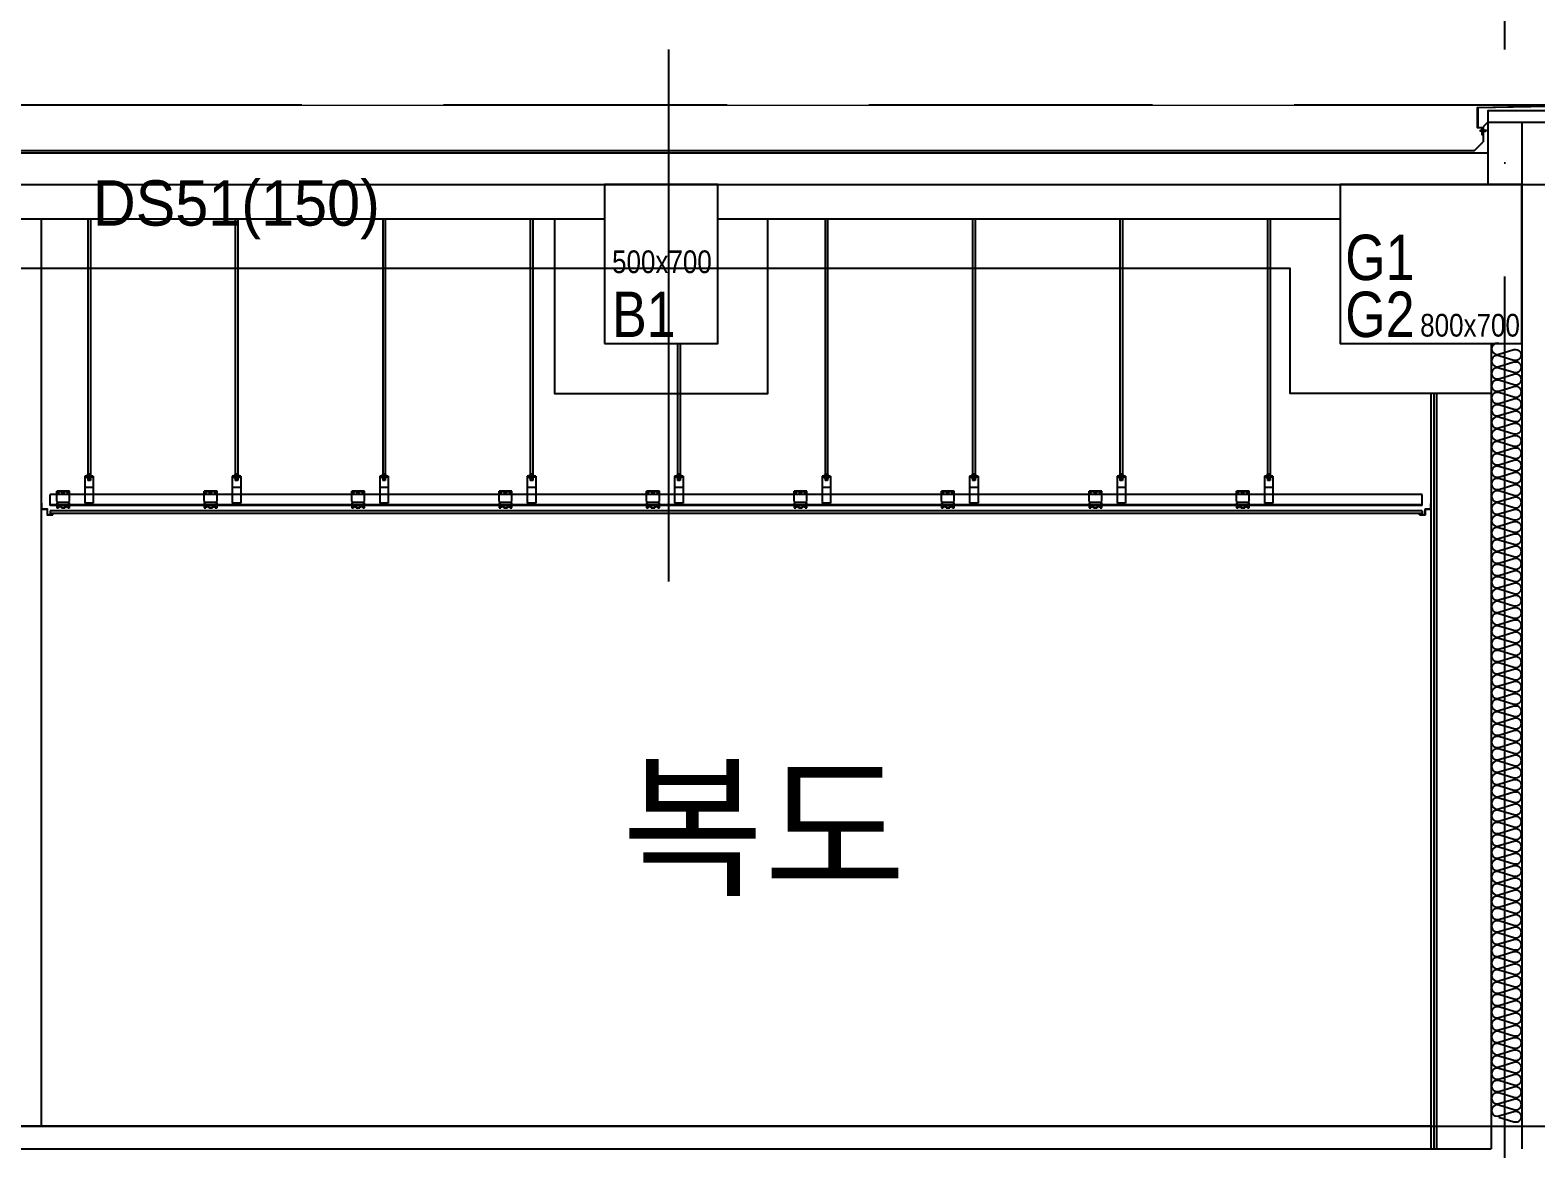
# Model space of a CAD drawing. Header units: millimetres. Extents: x 4754612 to 5801174, y 2368242 to 2777223.
# Drawn here: x 4943216 to 4949853, y 2461143 to 2466075 of the extents above; entities that cross this region are included whole.
import ezdxf
from ezdxf.enums import TextEntityAlignment as Align

# ---------------------------------------------------------------- set-up
doc = ezdxf.new("R2010")
doc.units = ezdxf.units.MM
doc.header["$LTSCALE"] = 1000
doc.linetypes.add('03 단지-0902$0$HIDDEN', pattern=[0.375, 0.25, -0.125])
doc.linetypes.add('CEN', pattern=[6.2, 6, -0.1, 0, -0.1])
doc.layers.get('DEFPOINTS').update_dxf_attribs({"color": 151})
for name, color, linetype in [('4', 4, 'Continuous'), ('8', 8, 'Continuous'), ('A-ELE-8', 8, 'Continuous'), ('A-중심선', 10, 'CEN'), ('CON', 2, 'Continuous'), ('ELE-06', 6, 'Continuous'), ('ELE-2', 4, 'Continuous'), ('FIN', 40, 'Continuous'), ('FIN-1', 9, 'Continuous'), ('helco', 7, 'Continuous'), ('INS', 251, 'Continuous'), ('OHD', 7, 'Continuous'), ('Xref_SEC$0$A-ELE-3', 7, 'Continuous'), ('Xref_SEC$0$A-ETC-2', 9, 'Continuous'), ('Xref_SEC$0$A-STL', 6, 'Continuous'), ('Xref_SEC$0$A-WAL-PANNEL', 4, 'Continuous')]:
    doc.layers.add(name, color=color, linetype=linetype)
doc.layers.add('Guide-line', color=151, linetype='Continuous', plot=False)
doc.layers.add('t 기둥입면선', color=253, linetype='Continuous', lineweight=9)
doc.styles.add('A.NARROW', font='ARIALN.TTF')
doc.styles.add('돋움', font='')
doc.styles.get('돋움').set_extended_font_data('Dotum')

# ---------------------------------------------------------------- blocks, each defined once
blk = doc.blocks.new('Xref_SEC$0$A-105~106 공장동 단면도$0$1')
at = {"layer": 'Xref_SEC$0$A-ETC-2'}
for p, q in [((7.4, -7.7), (7.4, -8.5)), ((7.4, -7.7), (17.6, -7.7)), ((7.4, -8.5), (17.6, -8.5)), ((14.5, -7.7), (10.6, -7.7)), ((10.6, -12.7), (10.6, -28.9)), ((14.5, -12.7), (10.6, -12.7)), ((10.6, -28.9), (11.4, -29.7)), ((11.4, -7.7), (11.4, -31.5)), ((11.4, -7.9), (11.4, -12.5)), ((11.6, -29.2), (11.4, -31.5)), ((12.5, -33.5), (11.4, -31.5)), ((13.1, -27.1), (11.6, -29.2)), ((12.1, -4.6), (12.1, -6)), ((12.9, -6), (12.1, -6)), ((12.5, -30.6), (13.5, -28.5)), ((12.5, -30.6), (12.5, -33.5)), ((12.5, -33.5), (13.7, -31.5)), ((12.9, -4.6), (12.9, -6)), ((13.5, -28.5), (13.1, -27.1)), ((13.7, -31.5), (13.7, -7.7)), ((13.7, -7.9), (13.7, -12.5)), ((14.5, -28.9), (13.7, -29.7)), ((14.5, -12.7), (14.5, -28.9)), ((17.6, -7.7), (17.6, -8.5))]:
    blk.add_line(p, q, dxfattribs=at)
for start, end in [(97.24831, 180), (0, 82.75169)]:
    blk.add_arc((12.5, -7.7), 3.1, start, end, dxfattribs=at)
blk = doc.blocks.new('A$C40F063BF')
at = {"layer": 'CON'}
blk.add_lwpolyline([(-250, -700), (250, -700), (250, 0), (-250, 0)], close=True, dxfattribs=at)
at = {"layer": 'DEFPOINTS', "style": 'A.NARROW'}
for s, height, p in [('500x700', 100, (-216.7, -339.9, 0)), ('B1', 200, (-216.7, -571.6, 0))]:
    blk.add_text(s, height=height, dxfattribs=at).set_placement(p, align=Align.MIDDLE_LEFT)
blk = doc.blocks.new('A$C169C7E02')
at = {"layer": 'CON'}
blk.add_lwpolyline([(0, 0), (0, -700), (800, -700), (800, -400), (800, -400), (800, 0)], close=True, dxfattribs=at)
at = {"layer": 'DEFPOINTS', "style": 'A.NARROW'}
for s, height, p in [('G1', 200, (22.1, -320.6, 0)), ('G2', 200, (22.1, -571.6, 0)), ('800x700', 100, (352.5, -619.7, 0))]:
    blk.add_text(s, height=height, dxfattribs=at).set_placement(p, align=Align.MIDDLE_LEFT)

msp = doc.modelspace()

# ---------------------------------------------------------------- linework, layer by layer
at = {"layer": '4', "ltscale": 0.1}
for points in [[(4943315.782, 2463937.439), (4943315.782, 2463943.439), (4943314.782, 2463943.439), (4943314.782, 2463938.439), (4943291.782, 2463938.439), (4943291.782, 2463963.439), (4943266.782, 2463963.439), (4943266.782, 2463987.439), (4943265.782, 2463987.439), (4943265.782, 2463962.439), (4943290.782, 2463962.439), (4943290.782, 2463937.439), (4943315.782, 2463937.439)], [(4949340.782, 2463937.439), (4949340.782, 2463943.439), (4949341.782, 2463943.439), (4949341.782, 2463938.439), (4949364.782, 2463938.439), (4949364.782, 2463963.439), (4949389.782, 2463963.439), (4949389.782, 2463987.439), (4949390.782, 2463987.439), (4949390.782, 2463962.439), (4949365.782, 2463962.439), (4949365.782, 2463937.439), (4949340.782, 2463937.439)]]:
    msp.add_lwpolyline(points, dxfattribs=at)
at = {"layer": '8'}
for p, q in [((4943470.025, 2465243.44), (4943470.025, 2464114.69)), ((4943481.275, 2465243.44), (4943481.275, 2464114.69)), ((4944120.025, 2465243.44), (4944120.025, 2464114.69)), ((4944131.275, 2465243.44), (4944131.275, 2464114.69)), ((4944770.025, 2465243.44), (4944770.025, 2464114.69)), ((4944781.275, 2465243.44), (4944781.275, 2464114.69)), ((4945420.025, 2465243.44), (4945420.025, 2464114.69)), ((4945431.275, 2465243.44), (4945431.275, 2464114.69)), ((4946720.025, 2465243.44), (4946720.025, 2464114.69)), ((4946731.275, 2465243.44), (4946731.275, 2464114.69)), ((4947370.025, 2465243.44), (4947370.025, 2464114.69)), ((4947381.275, 2465243.44), (4947381.275, 2464114.69)), ((4948020.025, 2465243.44), (4948020.025, 2464114.69)), ((4948031.275, 2465243.44), (4948031.275, 2464114.69)), ((4948670.025, 2465243.44), (4948670.025, 2464114.69)), ((4948681.275, 2465243.44), (4948681.275, 2464114.69)), ((4946070.025, 2464693.44), (4946070.025, 2464114.69)), ((4946081.275, 2464693.44), (4946081.275, 2464114.69)), ((4943456.9, 2464108.44), (4943456.9, 2463989.69)), ((4943494.4, 2464108.44), (4943456.9, 2464108.44)), ((4943486.9, 2464112.19), (4943464.4, 2464112.19)), ((4943464.4, 2464112.19), (4943464.4, 2464108.44)), ((4943468.15, 2464112.19), (4943468.15, 2464108.44)), ((4943481.275, 2464117.19), (4943470.025, 2464117.19)), ((4943481.275, 2464114.69), (4943470.025, 2464114.69)), ((4943483.15, 2464112.19), (4943483.15, 2464108.44)), ((4943486.9, 2464112.19), (4943486.9, 2464108.44)), ((4943494.4, 2464108.44), (4943494.4, 2463989.69)), ((4944106.9, 2464108.44), (4944106.9, 2463989.69)), ((4944144.4, 2464108.44), (4944106.9, 2464108.44)), ((4944136.9, 2464112.19), (4944114.4, 2464112.19)), ((4944114.4, 2464112.19), (4944114.4, 2464108.44)), ((4944118.15, 2464112.19), (4944118.15, 2464108.44)), ((4944131.275, 2464117.19), (4944120.025, 2464117.19)), ((4944131.275, 2464114.69), (4944120.025, 2464114.69)), ((4944133.15, 2464112.19), (4944133.15, 2464108.44)), ((4944136.9, 2464112.19), (4944136.9, 2464108.44)), ((4944144.4, 2464108.44), (4944144.4, 2463989.69)), ((4944756.9, 2464108.44), (4944756.9, 2463989.69)), ((4944794.4, 2464108.44), (4944756.9, 2464108.44)), ((4944786.9, 2464112.19), (4944764.4, 2464112.19)), ((4944764.4, 2464112.19), (4944764.4, 2464108.44)), ((4944768.15, 2464112.19), (4944768.15, 2464108.44)), ((4944781.275, 2464117.19), (4944770.025, 2464117.19)), ((4944781.275, 2464114.69), (4944770.025, 2464114.69)), ((4944783.15, 2464112.19), (4944783.15, 2464108.44)), ((4944786.9, 2464112.19), (4944786.9, 2464108.44)), ((4944794.4, 2464108.44), (4944794.4, 2463989.69)), ((4945406.9, 2464108.44), (4945406.9, 2463989.69)), ((4945444.4, 2464108.44), (4945406.9, 2464108.44)), ((4945436.9, 2464112.19), (4945414.4, 2464112.19)), ((4945414.4, 2464112.19), (4945414.4, 2464108.44)), ((4945418.15, 2464112.19), (4945418.15, 2464108.44)), ((4945431.275, 2464117.19), (4945420.025, 2464117.19)), ((4945431.275, 2464114.69), (4945420.025, 2464114.69)), ((4945433.15, 2464112.19), (4945433.15, 2464108.44)), ((4945436.9, 2464112.19), (4945436.9, 2464108.44)), ((4945444.4, 2464108.44), (4945444.4, 2463989.69)), ((4946056.9, 2464108.44), (4946056.9, 2463989.69)), ((4946094.4, 2464108.44), (4946056.9, 2464108.44)), ((4946086.9, 2464112.19), (4946064.4, 2464112.19)), ((4946064.4, 2464112.19), (4946064.4, 2464108.44)), ((4946068.15, 2464112.19), (4946068.15, 2464108.44)), ((4946081.275, 2464117.19), (4946070.025, 2464117.19)), ((4946081.275, 2464114.69), (4946070.025, 2464114.69)), ((4946083.15, 2464112.19), (4946083.15, 2464108.44)), ((4946086.9, 2464112.19), (4946086.9, 2464108.44)), ((4946094.4, 2464108.44), (4946094.4, 2463989.69)), ((4946706.9, 2464108.44), (4946706.9, 2463989.69)), ((4946744.4, 2464108.44), (4946706.9, 2464108.44)), ((4946736.9, 2464112.19), (4946714.4, 2464112.19)), ((4946714.4, 2464112.19), (4946714.4, 2464108.44)), ((4946718.15, 2464112.19), (4946718.15, 2464108.44)), ((4946731.275, 2464117.19), (4946720.025, 2464117.19)), ((4946731.275, 2464114.69), (4946720.025, 2464114.69)), ((4946733.15, 2464112.19), (4946733.15, 2464108.44)), ((4946736.9, 2464112.19), (4946736.9, 2464108.44)), ((4946744.4, 2464108.44), (4946744.4, 2463989.69)), ((4947356.9, 2464108.44), (4947356.9, 2463989.69)), ((4947394.4, 2464108.44), (4947356.9, 2464108.44)), ((4947386.9, 2464112.19), (4947364.4, 2464112.19)), ((4947364.4, 2464112.19), (4947364.4, 2464108.44)), ((4947368.15, 2464112.19), (4947368.15, 2464108.44)), ((4947381.275, 2464117.19), (4947370.025, 2464117.19)), ((4947381.275, 2464114.69), (4947370.025, 2464114.69)), ((4947383.15, 2464112.19), (4947383.15, 2464108.44)), ((4947386.9, 2464112.19), (4947386.9, 2464108.44)), ((4947394.4, 2464108.44), (4947394.4, 2463989.69)), ((4948006.9, 2464108.44), (4948006.9, 2463989.69)), ((4948044.4, 2464108.44), (4948006.9, 2464108.44)), ((4948036.9, 2464112.19), (4948014.4, 2464112.19)), ((4948014.4, 2464112.19), (4948014.4, 2464108.44)), ((4948018.15, 2464112.19), (4948018.15, 2464108.44)), ((4948031.275, 2464117.19), (4948020.025, 2464117.19)), ((4948031.275, 2464114.69), (4948020.025, 2464114.69)), ((4948033.15, 2464112.19), (4948033.15, 2464108.44)), ((4948036.9, 2464112.19), (4948036.9, 2464108.44)), ((4948044.4, 2464108.44), (4948044.4, 2463989.69)), ((4948656.9, 2464108.44), (4948656.9, 2463989.69)), ((4948694.4, 2464108.44), (4948656.9, 2464108.44)), ((4948686.9, 2464112.19), (4948664.4, 2464112.19)), ((4948664.4, 2464112.19), (4948664.4, 2464108.44)), ((4948668.15, 2464112.19), (4948668.15, 2464108.44)), ((4948681.275, 2464117.19), (4948670.025, 2464117.19)), ((4948681.275, 2464114.69), (4948670.025, 2464114.69)), ((4948683.15, 2464112.19), (4948683.15, 2464108.44)), ((4948686.9, 2464112.19), (4948686.9, 2464108.44)), ((4948694.4, 2464108.44), (4948694.4, 2463989.69)), ((4943389.651, 2464042.19), (4943333.401, 2464042.19)), ((4943333.401, 2463998.44), (4943333.401, 2464042.19)), ((4943389.651, 2464039.69), (4943333.401, 2464039.69)), ((4943342.151, 2464036.858), (4943342.151, 2464042.19)), ((4943357.151, 2464036.858), (4943357.151, 2464042.19)), ((4943365.901, 2464036.858), (4943365.901, 2464042.19)), ((4943380.901, 2464036.858), (4943380.901, 2464042.19)), ((4943389.651, 2463998.44), (4943389.651, 2464042.19)), ((4943494.4, 2464104.69), (4943456.9, 2464104.69)), ((4943494.4, 2464058.44), (4943456.9, 2464058.44)), ((4943464.4, 2464104.69), (4943464.4, 2464100.94)), ((4943486.9, 2464100.94), (4943464.4, 2464100.94)), ((4943468.15, 2464104.69), (4943468.15, 2464100.94)), ((4943470.025, 2464100.94), (4943470.025, 2464089.69)), ((4943481.275, 2464099.69), (4943470.025, 2464099.69)), ((4943481.275, 2464097.19), (4943470.025, 2464097.19)), ((4943481.275, 2464094.69), (4943470.025, 2464094.69)), ((4943481.275, 2464092.19), (4943470.025, 2464092.19)), ((4943481.275, 2464092.19), (4943470.025, 2464092.19)), ((4943481.275, 2464089.69), (4943470.025, 2464089.69)), ((4943481.275, 2464100.94), (4943481.275, 2464089.69)), ((4943483.15, 2464104.69), (4943483.15, 2464100.94)), ((4943486.9, 2464104.69), (4943486.9, 2464100.94)), ((4944039.651, 2464042.19), (4943983.401, 2464042.19)), ((4943983.401, 2463998.44), (4943983.401, 2464042.19)), ((4944039.651, 2464039.69), (4943983.401, 2464039.69)), ((4943992.151, 2464036.858), (4943992.151, 2464042.19)), ((4944007.151, 2464036.858), (4944007.151, 2464042.19)), ((4944015.901, 2464036.858), (4944015.901, 2464042.19)), ((4944030.901, 2464036.858), (4944030.901, 2464042.19)), ((4944039.651, 2463998.44), (4944039.651, 2464042.19)), ((4944144.4, 2464104.69), (4944106.9, 2464104.69)), ((4944144.4, 2464058.44), (4944106.9, 2464058.44)), ((4944114.4, 2464104.69), (4944114.4, 2464100.94)), ((4944136.9, 2464100.94), (4944114.4, 2464100.94)), ((4944118.15, 2464104.69), (4944118.15, 2464100.94)), ((4944120.025, 2464100.94), (4944120.025, 2464089.69)), ((4944131.275, 2464099.69), (4944120.025, 2464099.69)), ((4944131.275, 2464097.19), (4944120.025, 2464097.19)), ((4944131.275, 2464094.69), (4944120.025, 2464094.69)), ((4944131.275, 2464092.19), (4944120.025, 2464092.19)), ((4944131.275, 2464092.19), (4944120.025, 2464092.19)), ((4944131.275, 2464089.69), (4944120.025, 2464089.69)), ((4944131.275, 2464100.94), (4944131.275, 2464089.69)), ((4944133.15, 2464104.69), (4944133.15, 2464100.94)), ((4944136.9, 2464104.69), (4944136.9, 2464100.94)), ((4944689.651, 2464042.19), (4944633.401, 2464042.19)), ((4944633.401, 2463998.44), (4944633.401, 2464042.19)), ((4944689.651, 2464039.69), (4944633.401, 2464039.69)), ((4944642.151, 2464036.858), (4944642.151, 2464042.19)), ((4944657.151, 2464036.858), (4944657.151, 2464042.19)), ((4944665.901, 2464036.858), (4944665.901, 2464042.19)), ((4944680.901, 2464036.858), (4944680.901, 2464042.19)), ((4944689.651, 2463998.44), (4944689.651, 2464042.19)), ((4944794.4, 2464104.69), (4944756.9, 2464104.69)), ((4944794.4, 2464058.44), (4944756.9, 2464058.44)), ((4944764.4, 2464104.69), (4944764.4, 2464100.94)), ((4944786.9, 2464100.94), (4944764.4, 2464100.94)), ((4944768.15, 2464104.69), (4944768.15, 2464100.94)), ((4944770.025, 2464100.94), (4944770.025, 2464089.69)), ((4944781.275, 2464099.69), (4944770.025, 2464099.69)), ((4944781.275, 2464097.19), (4944770.025, 2464097.19)), ((4944781.275, 2464094.69), (4944770.025, 2464094.69)), ((4944781.275, 2464092.19), (4944770.025, 2464092.19)), ((4944781.275, 2464092.19), (4944770.025, 2464092.19)), ((4944781.275, 2464089.69), (4944770.025, 2464089.69)), ((4944781.275, 2464100.94), (4944781.275, 2464089.69)), ((4944783.15, 2464104.69), (4944783.15, 2464100.94)), ((4944786.9, 2464104.69), (4944786.9, 2464100.94)), ((4945339.651, 2464042.19), (4945283.401, 2464042.19)), ((4945283.401, 2463998.44), (4945283.401, 2464042.19)), ((4945339.651, 2464039.69), (4945283.401, 2464039.69)), ((4945292.151, 2464036.858), (4945292.151, 2464042.19)), ((4945307.151, 2464036.858), (4945307.151, 2464042.19)), ((4945315.901, 2464036.858), (4945315.901, 2464042.19)), ((4945330.901, 2464036.858), (4945330.901, 2464042.19)), ((4945339.651, 2463998.44), (4945339.651, 2464042.19)), ((4945444.4, 2464104.69), (4945406.9, 2464104.69)), ((4945444.4, 2464058.44), (4945406.9, 2464058.44)), ((4945414.4, 2464104.69), (4945414.4, 2464100.94)), ((4945436.9, 2464100.94), (4945414.4, 2464100.94)), ((4945418.15, 2464104.69), (4945418.15, 2464100.94)), ((4945420.025, 2464100.94), (4945420.025, 2464089.69)), ((4945431.275, 2464099.69), (4945420.025, 2464099.69)), ((4945431.275, 2464097.19), (4945420.025, 2464097.19)), ((4945431.275, 2464094.69), (4945420.025, 2464094.69)), ((4945431.275, 2464092.19), (4945420.025, 2464092.19)), ((4945431.275, 2464092.19), (4945420.025, 2464092.19)), ((4945431.275, 2464089.69), (4945420.025, 2464089.69)), ((4945431.275, 2464100.94), (4945431.275, 2464089.69)), ((4945433.15, 2464104.69), (4945433.15, 2464100.94)), ((4945436.9, 2464104.69), (4945436.9, 2464100.94)), ((4945989.651, 2464042.19), (4945933.401, 2464042.19)), ((4945933.401, 2463998.44), (4945933.401, 2464042.19)), ((4945989.651, 2464039.69), (4945933.401, 2464039.69)), ((4945942.151, 2464036.858), (4945942.151, 2464042.19)), ((4945957.151, 2464036.858), (4945957.151, 2464042.19)), ((4945965.901, 2464036.858), (4945965.901, 2464042.19)), ((4945980.901, 2464036.858), (4945980.901, 2464042.19)), ((4945989.651, 2463998.44), (4945989.651, 2464042.19)), ((4946094.4, 2464104.69), (4946056.9, 2464104.69)), ((4946094.4, 2464058.44), (4946056.9, 2464058.44)), ((4946064.4, 2464104.69), (4946064.4, 2464100.94)), ((4946086.9, 2464100.94), (4946064.4, 2464100.94)), ((4946068.15, 2464104.69), (4946068.15, 2464100.94)), ((4946070.025, 2464100.94), (4946070.025, 2464089.69)), ((4946081.275, 2464099.69), (4946070.025, 2464099.69)), ((4946081.275, 2464097.19), (4946070.025, 2464097.19)), ((4946081.275, 2464094.69), (4946070.025, 2464094.69)), ((4946081.275, 2464092.19), (4946070.025, 2464092.19)), ((4946081.275, 2464092.19), (4946070.025, 2464092.19)), ((4946081.275, 2464089.69), (4946070.025, 2464089.69)), ((4946081.275, 2464100.94), (4946081.275, 2464089.69)), ((4946083.15, 2464104.69), (4946083.15, 2464100.94)), ((4946086.9, 2464104.69), (4946086.9, 2464100.94)), ((4946639.651, 2464042.19), (4946583.401, 2464042.19)), ((4946583.401, 2463998.44), (4946583.401, 2464042.19)), ((4946639.651, 2464039.69), (4946583.401, 2464039.69)), ((4946592.151, 2464036.858), (4946592.151, 2464042.19)), ((4946607.151, 2464036.858), (4946607.151, 2464042.19)), ((4946615.901, 2464036.858), (4946615.901, 2464042.19)), ((4946630.901, 2464036.858), (4946630.901, 2464042.19)), ((4946639.651, 2463998.44), (4946639.651, 2464042.19)), ((4946744.4, 2464104.69), (4946706.9, 2464104.69)), ((4946744.4, 2464058.44), (4946706.9, 2464058.44)), ((4946714.4, 2464104.69), (4946714.4, 2464100.94)), ((4946736.9, 2464100.94), (4946714.4, 2464100.94)), ((4946718.15, 2464104.69), (4946718.15, 2464100.94)), ((4946720.025, 2464100.94), (4946720.025, 2464089.69)), ((4946731.275, 2464099.69), (4946720.025, 2464099.69)), ((4946731.275, 2464097.19), (4946720.025, 2464097.19)), ((4946731.275, 2464094.69), (4946720.025, 2464094.69)), ((4946731.275, 2464092.19), (4946720.025, 2464092.19)), ((4946731.275, 2464092.19), (4946720.025, 2464092.19)), ((4946731.275, 2464089.69), (4946720.025, 2464089.69)), ((4946731.275, 2464100.94), (4946731.275, 2464089.69)), ((4946733.15, 2464104.69), (4946733.15, 2464100.94)), ((4946736.9, 2464104.69), (4946736.9, 2464100.94)), ((4947289.651, 2464042.19), (4947233.401, 2464042.19)), ((4947233.401, 2463998.44), (4947233.401, 2464042.19)), ((4947289.651, 2464039.69), (4947233.401, 2464039.69)), ((4947242.151, 2464036.858), (4947242.151, 2464042.19)), ((4947257.151, 2464036.858), (4947257.151, 2464042.19)), ((4947265.901, 2464036.858), (4947265.901, 2464042.19)), ((4947280.901, 2464036.858), (4947280.901, 2464042.19)), ((4947289.651, 2463998.44), (4947289.651, 2464042.19)), ((4947394.4, 2464104.69), (4947356.9, 2464104.69)), ((4947394.4, 2464058.44), (4947356.9, 2464058.44)), ((4947364.4, 2464104.69), (4947364.4, 2464100.94)), ((4947386.9, 2464100.94), (4947364.4, 2464100.94)), ((4947368.15, 2464104.69), (4947368.15, 2464100.94)), ((4947370.025, 2464100.94), (4947370.025, 2464089.69)), ((4947381.275, 2464099.69), (4947370.025, 2464099.69)), ((4947381.275, 2464097.19), (4947370.025, 2464097.19)), ((4947381.275, 2464094.69), (4947370.025, 2464094.69)), ((4947381.275, 2464092.19), (4947370.025, 2464092.19)), ((4947381.275, 2464092.19), (4947370.025, 2464092.19)), ((4947381.275, 2464089.69), (4947370.025, 2464089.69)), ((4947381.275, 2464100.94), (4947381.275, 2464089.69)), ((4947383.15, 2464104.69), (4947383.15, 2464100.94)), ((4947386.9, 2464104.69), (4947386.9, 2464100.94)), ((4947939.651, 2464042.19), (4947883.401, 2464042.19)), ((4947883.401, 2463998.44), (4947883.401, 2464042.19)), ((4947939.651, 2464039.69), (4947883.401, 2464039.69)), ((4947892.151, 2464036.858), (4947892.151, 2464042.19)), ((4947907.151, 2464036.858), (4947907.151, 2464042.19)), ((4947915.901, 2464036.858), (4947915.901, 2464042.19)), ((4947930.901, 2464036.858), (4947930.901, 2464042.19)), ((4947939.651, 2463998.44), (4947939.651, 2464042.19)), ((4948044.4, 2464104.69), (4948006.9, 2464104.69)), ((4948044.4, 2464058.44), (4948006.9, 2464058.44)), ((4948014.4, 2464104.69), (4948014.4, 2464100.94)), ((4948036.9, 2464100.94), (4948014.4, 2464100.94)), ((4948018.15, 2464104.69), (4948018.15, 2464100.94)), ((4948020.025, 2464100.94), (4948020.025, 2464089.69)), ((4948031.275, 2464099.69), (4948020.025, 2464099.69)), ((4948031.275, 2464097.19), (4948020.025, 2464097.19)), ((4948031.275, 2464094.69), (4948020.025, 2464094.69)), ((4948031.275, 2464092.19), (4948020.025, 2464092.19)), ((4948031.275, 2464092.19), (4948020.025, 2464092.19)), ((4948031.275, 2464089.69), (4948020.025, 2464089.69)), ((4948031.275, 2464100.94), (4948031.275, 2464089.69)), ((4948033.15, 2464104.69), (4948033.15, 2464100.94)), ((4948036.9, 2464104.69), (4948036.9, 2464100.94)), ((4948589.651, 2464042.19), (4948533.401, 2464042.19)), ((4948533.401, 2463998.44), (4948533.401, 2464042.19)), ((4948589.651, 2464039.69), (4948533.401, 2464039.69)), ((4948542.151, 2464036.858), (4948542.151, 2464042.19)), ((4948557.151, 2464036.858), (4948557.151, 2464042.19)), ((4948565.901, 2464036.858), (4948565.901, 2464042.19)), ((4948580.901, 2464036.858), (4948580.901, 2464042.19)), ((4948589.651, 2463998.44), (4948589.651, 2464042.19)), ((4948694.4, 2464104.69), (4948656.9, 2464104.69)), ((4948694.4, 2464058.44), (4948656.9, 2464058.44)), ((4948664.4, 2464104.69), (4948664.4, 2464100.94)), ((4948686.9, 2464100.94), (4948664.4, 2464100.94)), ((4948668.15, 2464104.69), (4948668.15, 2464100.94)), ((4948670.025, 2464100.94), (4948670.025, 2464089.69)), ((4948681.275, 2464099.69), (4948670.025, 2464099.69)), ((4948681.275, 2464097.19), (4948670.025, 2464097.19)), ((4948681.275, 2464094.69), (4948670.025, 2464094.69)), ((4948681.275, 2464092.19), (4948670.025, 2464092.19)), ((4948681.275, 2464092.19), (4948670.025, 2464092.19)), ((4948681.275, 2464089.69), (4948670.025, 2464089.69)), ((4948681.275, 2464100.94), (4948681.275, 2464089.69)), ((4948683.15, 2464104.69), (4948683.15, 2464100.94)), ((4948686.9, 2464104.69), (4948686.9, 2464100.94)), ((4949351.782, 2463982.189), (4943305.169, 2463982.19)), ((4943337.013, 2464030.94), (4943333.401, 2464030.94)), ((4943339.651, 2463992.19), (4943333.401, 2463998.44)), ((4943339.651, 2463992.19), (4943333.401, 2463992.19)), ((4943333.401, 2463992.19), (4943333.401, 2463968.44)), ((4943335.901, 2463989.69), (4943335.901, 2463970.94)), ((4943339.651, 2463989.69), (4943335.901, 2463989.69)), ((4943387.151, 2463982.19), (4943335.901, 2463982.19)), ((4943342.151, 2464030.94), (4943338.373, 2464030.94)), ((4943383.401, 2463992.19), (4943339.651, 2463992.19)), ((4943339.651, 2463989.69), (4943339.651, 2463992.19)), ((4943342.151, 2464030.94), (4943342.151, 2464035.158)), ((4943357.151, 2464030.94), (4943357.151, 2464035.158)), ((4943361.16, 2464030.94), (4943357.151, 2464030.94)), ((4943365.901, 2464030.94), (4943362.86, 2464030.94)), ((4943365.901, 2464030.94), (4943365.901, 2464035.158)), ((4943380.901, 2464030.94), (4943380.901, 2464035.158)), ((4943383.946, 2464030.94), (4943380.901, 2464030.94)), ((4943383.401, 2463992.19), (4943389.651, 2463998.44)), ((4943389.651, 2463992.19), (4943383.401, 2463992.19)), ((4943383.401, 2463989.69), (4943383.401, 2463992.19)), ((4943387.151, 2463989.69), (4943383.401, 2463989.69)), ((4943389.651, 2464030.94), (4943385.987, 2464030.94)), ((4943387.151, 2463970.94), (4943387.151, 2463989.69)), ((4943389.651, 2463968.44), (4943389.651, 2463992.19)), ((4943494.4, 2463989.69), (4943456.9, 2463989.69)), ((4943987.013, 2464030.94), (4943983.401, 2464030.94)), ((4943989.651, 2463992.19), (4943983.401, 2463998.44)), ((4943989.651, 2463992.19), (4943983.401, 2463992.19)), ((4943983.401, 2463992.19), (4943983.401, 2463968.44)), ((4943985.901, 2463989.69), (4943985.901, 2463970.94)), ((4943989.651, 2463989.69), (4943985.901, 2463989.69)), ((4944037.151, 2463982.19), (4943985.901, 2463982.19)), ((4943992.151, 2464030.94), (4943988.373, 2464030.94)), ((4944033.401, 2463992.19), (4943989.651, 2463992.19)), ((4943989.651, 2463989.69), (4943989.651, 2463992.19)), ((4943992.151, 2464030.94), (4943992.151, 2464035.158)), ((4944007.151, 2464030.94), (4944007.151, 2464035.158)), ((4944011.16, 2464030.94), (4944007.151, 2464030.94)), ((4944015.901, 2464030.94), (4944012.86, 2464030.94)), ((4944015.901, 2464030.94), (4944015.901, 2464035.158)), ((4944030.901, 2464030.94), (4944030.901, 2464035.158)), ((4944033.946, 2464030.94), (4944030.901, 2464030.94)), ((4944033.401, 2463992.19), (4944039.651, 2463998.44)), ((4944039.651, 2463992.19), (4944033.401, 2463992.19)), ((4944033.401, 2463989.69), (4944033.401, 2463992.19)), ((4944037.151, 2463989.69), (4944033.401, 2463989.69)), ((4944039.651, 2464030.94), (4944035.987, 2464030.94)), ((4944037.151, 2463970.94), (4944037.151, 2463989.69)), ((4944039.651, 2463968.44), (4944039.651, 2463992.19)), ((4944144.4, 2463989.69), (4944106.9, 2463989.69)), ((4944637.013, 2464030.94), (4944633.401, 2464030.94)), ((4944639.651, 2463992.19), (4944633.401, 2463998.44)), ((4944639.651, 2463992.19), (4944633.401, 2463992.19)), ((4944633.401, 2463992.19), (4944633.401, 2463968.44)), ((4944635.901, 2463989.69), (4944635.901, 2463970.94)), ((4944639.651, 2463989.69), (4944635.901, 2463989.69)), ((4944687.151, 2463982.19), (4944635.901, 2463982.19)), ((4944642.151, 2464030.94), (4944638.373, 2464030.94)), ((4944683.401, 2463992.19), (4944639.651, 2463992.19)), ((4944639.651, 2463989.69), (4944639.651, 2463992.19)), ((4944642.151, 2464030.94), (4944642.151, 2464035.158)), ((4944657.151, 2464030.94), (4944657.151, 2464035.158)), ((4944661.16, 2464030.94), (4944657.151, 2464030.94)), ((4944665.901, 2464030.94), (4944662.86, 2464030.94)), ((4944665.901, 2464030.94), (4944665.901, 2464035.158)), ((4944680.901, 2464030.94), (4944680.901, 2464035.158)), ((4944683.946, 2464030.94), (4944680.901, 2464030.94)), ((4944683.401, 2463992.19), (4944689.651, 2463998.44)), ((4944689.651, 2463992.19), (4944683.401, 2463992.19)), ((4944683.401, 2463989.69), (4944683.401, 2463992.19)), ((4944687.151, 2463989.69), (4944683.401, 2463989.69)), ((4944689.651, 2464030.94), (4944685.987, 2464030.94)), ((4944687.151, 2463970.94), (4944687.151, 2463989.69)), ((4944689.651, 2463968.44), (4944689.651, 2463992.19)), ((4944794.4, 2463989.69), (4944756.9, 2463989.69)), ((4945287.013, 2464030.94), (4945283.401, 2464030.94)), ((4945289.651, 2463992.19), (4945283.401, 2463998.44)), ((4945289.651, 2463992.19), (4945283.401, 2463992.19)), ((4945283.401, 2463992.19), (4945283.401, 2463968.44)), ((4945285.901, 2463989.69), (4945285.901, 2463970.94)), ((4945289.651, 2463989.69), (4945285.901, 2463989.69)), ((4945337.151, 2463982.19), (4945285.901, 2463982.19)), ((4945292.151, 2464030.94), (4945288.373, 2464030.94)), ((4945333.401, 2463992.19), (4945289.651, 2463992.19)), ((4945289.651, 2463989.69), (4945289.651, 2463992.19)), ((4945292.151, 2464030.94), (4945292.151, 2464035.158)), ((4945307.151, 2464030.94), (4945307.151, 2464035.158)), ((4945311.16, 2464030.94), (4945307.151, 2464030.94)), ((4945315.901, 2464030.94), (4945312.86, 2464030.94)), ((4945315.901, 2464030.94), (4945315.901, 2464035.158)), ((4945330.901, 2464030.94), (4945330.901, 2464035.158)), ((4945333.946, 2464030.94), (4945330.901, 2464030.94)), ((4945333.401, 2463992.19), (4945339.651, 2463998.44)), ((4945339.651, 2463992.19), (4945333.401, 2463992.19)), ((4945333.401, 2463989.69), (4945333.401, 2463992.19)), ((4945337.151, 2463989.69), (4945333.401, 2463989.69)), ((4945339.651, 2464030.94), (4945335.987, 2464030.94)), ((4945337.151, 2463970.94), (4945337.151, 2463989.69)), ((4945339.651, 2463968.44), (4945339.651, 2463992.19)), ((4945444.4, 2463989.69), (4945406.9, 2463989.69)), ((4945937.013, 2464030.94), (4945933.401, 2464030.94)), ((4945939.651, 2463992.19), (4945933.401, 2463998.44)), ((4945939.651, 2463992.19), (4945933.401, 2463992.19)), ((4945933.401, 2463992.19), (4945933.401, 2463968.44)), ((4945935.901, 2463989.69), (4945935.901, 2463970.94)), ((4945939.651, 2463989.69), (4945935.901, 2463989.69)), ((4945987.151, 2463982.19), (4945935.901, 2463982.19)), ((4945942.151, 2464030.94), (4945938.373, 2464030.94)), ((4945983.401, 2463992.19), (4945939.651, 2463992.19)), ((4945939.651, 2463989.69), (4945939.651, 2463992.19)), ((4945942.151, 2464030.94), (4945942.151, 2464035.158)), ((4945957.151, 2464030.94), (4945957.151, 2464035.158)), ((4945961.16, 2464030.94), (4945957.151, 2464030.94)), ((4945965.901, 2464030.94), (4945962.86, 2464030.94)), ((4945965.901, 2464030.94), (4945965.901, 2464035.158)), ((4945980.901, 2464030.94), (4945980.901, 2464035.158)), ((4945983.946, 2464030.94), (4945980.901, 2464030.94)), ((4945983.401, 2463992.19), (4945989.651, 2463998.44)), ((4945989.651, 2463992.19), (4945983.401, 2463992.19)), ((4945983.401, 2463989.69), (4945983.401, 2463992.19)), ((4945987.151, 2463989.69), (4945983.401, 2463989.69)), ((4945989.651, 2464030.94), (4945985.987, 2464030.94)), ((4945987.151, 2463970.94), (4945987.151, 2463989.69)), ((4945989.651, 2463968.44), (4945989.651, 2463992.19)), ((4946094.4, 2463989.69), (4946056.9, 2463989.69)), ((4946587.013, 2464030.94), (4946583.401, 2464030.94)), ((4946589.651, 2463992.19), (4946583.401, 2463998.44)), ((4946589.651, 2463992.19), (4946583.401, 2463992.19)), ((4946583.401, 2463992.19), (4946583.401, 2463968.44)), ((4946585.901, 2463989.69), (4946585.901, 2463970.94)), ((4946589.651, 2463989.69), (4946585.901, 2463989.69)), ((4946637.151, 2463982.19), (4946585.901, 2463982.19)), ((4946592.151, 2464030.94), (4946588.373, 2464030.94)), ((4946633.401, 2463992.19), (4946589.651, 2463992.19)), ((4946589.651, 2463989.69), (4946589.651, 2463992.19)), ((4946592.151, 2464030.94), (4946592.151, 2464035.158)), ((4946607.151, 2464030.94), (4946607.151, 2464035.158)), ((4946611.16, 2464030.94), (4946607.151, 2464030.94)), ((4946615.901, 2464030.94), (4946612.86, 2464030.94)), ((4946615.901, 2464030.94), (4946615.901, 2464035.158)), ((4946630.901, 2464030.94), (4946630.901, 2464035.158)), ((4946633.946, 2464030.94), (4946630.901, 2464030.94)), ((4946633.401, 2463992.19), (4946639.651, 2463998.44)), ((4946639.651, 2463992.19), (4946633.401, 2463992.19)), ((4946633.401, 2463989.69), (4946633.401, 2463992.19)), ((4946637.151, 2463989.69), (4946633.401, 2463989.69)), ((4946639.651, 2464030.94), (4946635.987, 2464030.94)), ((4946637.151, 2463970.94), (4946637.151, 2463989.69)), ((4946639.651, 2463968.44), (4946639.651, 2463992.19)), ((4946744.4, 2463989.69), (4946706.9, 2463989.69)), ((4947237.013, 2464030.94), (4947233.401, 2464030.94)), ((4947239.651, 2463992.19), (4947233.401, 2463998.44)), ((4947239.651, 2463992.19), (4947233.401, 2463992.19)), ((4947233.401, 2463992.19), (4947233.401, 2463968.44)), ((4947235.901, 2463989.69), (4947235.901, 2463970.94)), ((4947239.651, 2463989.69), (4947235.901, 2463989.69)), ((4947287.151, 2463982.19), (4947235.901, 2463982.19)), ((4947242.151, 2464030.94), (4947238.373, 2464030.94)), ((4947283.401, 2463992.19), (4947239.651, 2463992.19)), ((4947239.651, 2463989.69), (4947239.651, 2463992.19)), ((4947242.151, 2464030.94), (4947242.151, 2464035.158)), ((4947257.151, 2464030.94), (4947257.151, 2464035.158)), ((4947261.16, 2464030.94), (4947257.151, 2464030.94)), ((4947265.901, 2464030.94), (4947262.86, 2464030.94)), ((4947265.901, 2464030.94), (4947265.901, 2464035.158)), ((4947280.901, 2464030.94), (4947280.901, 2464035.158)), ((4947283.946, 2464030.94), (4947280.901, 2464030.94)), ((4947283.401, 2463992.19), (4947289.651, 2463998.44)), ((4947289.651, 2463992.19), (4947283.401, 2463992.19)), ((4947283.401, 2463989.69), (4947283.401, 2463992.19)), ((4947287.151, 2463989.69), (4947283.401, 2463989.69)), ((4947289.651, 2464030.94), (4947285.987, 2464030.94)), ((4947287.151, 2463970.94), (4947287.151, 2463989.69)), ((4947289.651, 2463968.44), (4947289.651, 2463992.19)), ((4947394.4, 2463989.69), (4947356.9, 2463989.69)), ((4947887.013, 2464030.94), (4947883.401, 2464030.94)), ((4947889.651, 2463992.19), (4947883.401, 2463998.44)), ((4947889.651, 2463992.19), (4947883.401, 2463992.19)), ((4947883.401, 2463992.19), (4947883.401, 2463968.44)), ((4947885.901, 2463989.69), (4947885.901, 2463970.94)), ((4947889.651, 2463989.69), (4947885.901, 2463989.69)), ((4947937.151, 2463982.19), (4947885.901, 2463982.19)), ((4947892.151, 2464030.94), (4947888.373, 2464030.94)), ((4947933.401, 2463992.19), (4947889.651, 2463992.19)), ((4947889.651, 2463989.69), (4947889.651, 2463992.19)), ((4947892.151, 2464030.94), (4947892.151, 2464035.158)), ((4947907.151, 2464030.94), (4947907.151, 2464035.158)), ((4947911.16, 2464030.94), (4947907.151, 2464030.94)), ((4947915.901, 2464030.94), (4947912.86, 2464030.94)), ((4947915.901, 2464030.94), (4947915.901, 2464035.158)), ((4947930.901, 2464030.94), (4947930.901, 2464035.158)), ((4947933.946, 2464030.94), (4947930.901, 2464030.94)), ((4947933.401, 2463992.19), (4947939.651, 2463998.44)), ((4947939.651, 2463992.19), (4947933.401, 2463992.19)), ((4947933.401, 2463989.69), (4947933.401, 2463992.19)), ((4947937.151, 2463989.69), (4947933.401, 2463989.69)), ((4947939.651, 2464030.94), (4947935.987, 2464030.94)), ((4947937.151, 2463970.94), (4947937.151, 2463989.69)), ((4947939.651, 2463968.44), (4947939.651, 2463992.19)), ((4948044.4, 2463989.69), (4948006.9, 2463989.69)), ((4948537.013, 2464030.94), (4948533.401, 2464030.94)), ((4948539.651, 2463992.19), (4948533.401, 2463998.44)), ((4948539.651, 2463992.19), (4948533.401, 2463992.19)), ((4948533.401, 2463992.19), (4948533.401, 2463968.44)), ((4948535.901, 2463989.69), (4948535.901, 2463970.94)), ((4948539.651, 2463989.69), (4948535.901, 2463989.69)), ((4948587.151, 2463982.19), (4948535.901, 2463982.19)), ((4948542.151, 2464030.94), (4948538.373, 2464030.94)), ((4948583.401, 2463992.19), (4948539.651, 2463992.19)), ((4948539.651, 2463989.69), (4948539.651, 2463992.19)), ((4948542.151, 2464030.94), (4948542.151, 2464035.158)), ((4948557.151, 2464030.94), (4948557.151, 2464035.158)), ((4948561.16, 2464030.94), (4948557.151, 2464030.94)), ((4948565.901, 2464030.94), (4948562.86, 2464030.94)), ((4948565.901, 2464030.94), (4948565.901, 2464035.158)), ((4948580.901, 2464030.94), (4948580.901, 2464035.158)), ((4948583.946, 2464030.94), (4948580.901, 2464030.94)), ((4948583.401, 2463992.19), (4948589.651, 2463998.44)), ((4948589.651, 2463992.19), (4948583.401, 2463992.19)), ((4948583.401, 2463989.69), (4948583.401, 2463992.19)), ((4948587.151, 2463989.69), (4948583.401, 2463989.69)), ((4948589.651, 2464030.94), (4948585.987, 2464030.94)), ((4948587.151, 2463970.94), (4948587.151, 2463989.69)), ((4948589.651, 2463968.44), (4948589.651, 2463992.19)), ((4948694.4, 2463989.69), (4948656.9, 2463989.69)), ((4943333.401, 2463968.44), (4943340.901, 2463968.44)), ((4943335.901, 2463970.94), (4943338.766, 2463970.94)), ((4943353.401, 2463968.44), (4943369.651, 2463968.44)), ((4943355.537, 2463970.94), (4943367.516, 2463970.94)), ((4943382.151, 2463968.44), (4943389.651, 2463968.44)), ((4943384.287, 2463970.94), (4943387.151, 2463970.94)), ((4943983.401, 2463968.44), (4943990.901, 2463968.44)), ((4943985.901, 2463970.94), (4943988.766, 2463970.94)), ((4944003.401, 2463968.44), (4944019.651, 2463968.44)), ((4944005.537, 2463970.94), (4944017.516, 2463970.94)), ((4944032.151, 2463968.44), (4944039.651, 2463968.44)), ((4944034.287, 2463970.94), (4944037.151, 2463970.94)), ((4944633.401, 2463968.44), (4944640.901, 2463968.44)), ((4944635.901, 2463970.94), (4944638.766, 2463970.94)), ((4944653.401, 2463968.44), (4944669.651, 2463968.44)), ((4944655.537, 2463970.94), (4944667.516, 2463970.94)), ((4944682.151, 2463968.44), (4944689.651, 2463968.44)), ((4944684.287, 2463970.94), (4944687.151, 2463970.94)), ((4945283.401, 2463968.44), (4945290.901, 2463968.44)), ((4945285.901, 2463970.94), (4945288.766, 2463970.94)), ((4945303.401, 2463968.44), (4945319.651, 2463968.44)), ((4945305.537, 2463970.94), (4945317.516, 2463970.94)), ((4945332.151, 2463968.44), (4945339.651, 2463968.44)), ((4945334.287, 2463970.94), (4945337.151, 2463970.94)), ((4945933.401, 2463968.44), (4945940.901, 2463968.44)), ((4945935.901, 2463970.94), (4945938.766, 2463970.94)), ((4945953.401, 2463968.44), (4945969.651, 2463968.44)), ((4945955.537, 2463970.94), (4945967.516, 2463970.94)), ((4945982.151, 2463968.44), (4945989.651, 2463968.44)), ((4945984.287, 2463970.94), (4945987.151, 2463970.94)), ((4946583.401, 2463968.44), (4946590.901, 2463968.44)), ((4946585.901, 2463970.94), (4946588.766, 2463970.94)), ((4946603.401, 2463968.44), (4946619.651, 2463968.44)), ((4946605.537, 2463970.94), (4946617.516, 2463970.94)), ((4946632.151, 2463968.44), (4946639.651, 2463968.44)), ((4946634.287, 2463970.94), (4946637.151, 2463970.94)), ((4947233.401, 2463968.44), (4947240.901, 2463968.44)), ((4947235.901, 2463970.94), (4947238.766, 2463970.94)), ((4947253.401, 2463968.44), (4947269.651, 2463968.44)), ((4947255.537, 2463970.94), (4947267.516, 2463970.94)), ((4947282.151, 2463968.44), (4947289.651, 2463968.44)), ((4947284.287, 2463970.94), (4947287.151, 2463970.94)), ((4947883.401, 2463968.44), (4947890.901, 2463968.44)), ((4947885.901, 2463970.94), (4947888.766, 2463970.94)), ((4947903.401, 2463968.44), (4947919.651, 2463968.44)), ((4947905.537, 2463970.94), (4947917.516, 2463970.94)), ((4947932.151, 2463968.44), (4947939.651, 2463968.44)), ((4947934.287, 2463970.94), (4947937.151, 2463970.94)), ((4948533.401, 2463968.44), (4948540.901, 2463968.44)), ((4948535.901, 2463970.94), (4948538.766, 2463970.94)), ((4948553.401, 2463968.44), (4948569.651, 2463968.44)), ((4948555.537, 2463970.94), (4948567.516, 2463970.94)), ((4948582.151, 2463968.44), (4948589.651, 2463968.44)), ((4948584.287, 2463970.94), (4948587.151, 2463970.94))]:
    msp.add_line(p, q, dxfattribs=at)
for centre, radius, start, end in [((4943347.151, 2463968.44), 8.75, 16.6015497, 163.3984503), ((4943347.151, 2463968.44), 6.25, 0, 180), ((4943375.901, 2463968.44), 8.75, 16.6015497, 163.3984503), ((4943375.901, 2463968.44), 6.25, 0, 180), ((4943997.151, 2463968.44), 8.75, 16.6015497, 163.3984503), ((4943997.151, 2463968.44), 6.25, 0, 180), ((4944025.901, 2463968.44), 8.75, 16.6015497, 163.3984503), ((4944025.901, 2463968.44), 6.25, 0, 180), ((4944647.151, 2463968.44), 8.75, 16.6015497, 163.3984503), ((4944647.151, 2463968.44), 6.25, 0, 180), ((4944675.901, 2463968.44), 8.75, 16.6015497, 163.3984503), ((4944675.901, 2463968.44), 6.25, 0, 180), ((4945297.151, 2463968.44), 8.75, 16.6015497, 163.3984503), ((4945297.151, 2463968.44), 6.25, 0, 180), ((4945325.901, 2463968.44), 8.75, 16.6015497, 163.3984503), ((4945325.901, 2463968.44), 6.25, 0, 180), ((4945947.151, 2463968.44), 8.75, 16.6015497, 163.3984503), ((4945947.151, 2463968.44), 6.25, 0, 180), ((4945975.901, 2463968.44), 8.75, 16.6015497, 163.3984503), ((4945975.901, 2463968.44), 6.25, 0, 180), ((4946597.151, 2463968.44), 8.75, 16.6015497, 163.3984503), ((4946597.151, 2463968.44), 6.25, 0, 180), ((4946625.901, 2463968.44), 8.75, 16.6015497, 163.3984503), ((4946625.901, 2463968.44), 6.25, 0, 180), ((4947247.151, 2463968.44), 8.75, 16.6015497, 163.3984503), ((4947247.151, 2463968.44), 6.25, 0, 180), ((4947275.901, 2463968.44), 8.75, 16.6015497, 163.3984503), ((4947275.901, 2463968.44), 6.25, 0, 180), ((4947897.151, 2463968.44), 8.75, 16.6015497, 163.3984503), ((4947897.151, 2463968.44), 6.25, 0, 180), ((4947925.901, 2463968.44), 8.75, 16.6015497, 163.3984503), ((4947925.901, 2463968.44), 6.25, 0, 180), ((4948547.151, 2463968.44), 8.75, 16.6015497, 163.3984503), ((4948547.151, 2463968.44), 6.25, 0, 180), ((4948575.901, 2463968.44), 8.75, 16.6015497, 163.3984503), ((4948575.901, 2463968.44), 6.25, 0, 180)]:
    msp.add_arc(centre, radius, start, end, dxfattribs=at)
at = {"layer": 'A-ELE-8'}
for p, q in [((4949390.782, 2464473.44), (4949390.782, 2461143.44)), ((4949403.282, 2464473.44), (4949403.282, 2461143.44)), ((4949415.782, 2464473.44), (4949415.782, 2461143.44))]:
    msp.add_line(p, q, dxfattribs=at)
at = {"layer": 'A-중심선', "ltscale": 5}
for p, q in [((4949715.782, 2403989.231), (4949715.782, 2488921.61)), ((4863973.343, 2465393.44), (5174125.782, 2465393.44)), ((4863973.343, 2461243.44), (5174125.782, 2461243.44))]:
    msp.add_line(p, q, dxfattribs=at)
at = {"layer": 'A-중심선', "color": 4, "linetype": '03 단지-0902$0$HIDDEN', "ltscale": 5}
msp.add_line((5131913.282, 2465743.44), (4863973.343, 2465743.44), dxfattribs=at)
at = {"layer": 'CON'}
for p, q in [((4949640.782, 2465668.44), (4949790.782, 2465668.44)), ((4949640.782, 2465668.44), (4949640.782, 2465393.44)), ((4949790.782, 2465668.44), (4949790.782, 2465393.44)), ((4906115.782, 2465393.44), (4949640.782, 2465393.44)), ((4942681.782, 2465243.44), (4945747.782, 2465243.44)), ((4946247.782, 2465243.44), (4948990.782, 2465243.44)), ((4928115.782, 2461243.44), (4943265.782, 2461243.44)), ((4906115.782, 2461143.44), (4949465.782, 2461143.44))]:
    msp.add_line(p, q, dxfattribs=at)
at = {"layer": 'ELE-06'}
msp.add_line((4949390.782, 2461243.44), (4928115.782, 2461243.44), dxfattribs=at)
at = {"layer": 'ELE-2'}
msp.add_line((4905519.924, 2465533.44), (4949640.782, 2465533.44), dxfattribs=at)
at = {"layer": 'FIN'}
for p, q in [((4949640.782, 2465668.44), (4949620.782, 2465648.44)), ((4949620.782, 2465648.44), (4949620.782, 2465581.724)), ((4949582.498, 2465543.44), (4949620.782, 2465581.724)), ((4905524.066, 2465543.44), (4949582.498, 2465543.44))]:
    msp.add_line(p, q, dxfattribs=at)
at = {"layer": 'FIN', "color": 8}
for p, q in [((4949351.782, 2464027.189), (4943304.782, 2464027.19)), ((4943304.782, 2463979.689), (4943304.782, 2464027.189)), ((4949351.782, 2463979.689), (4943304.782, 2463979.69)), ((4949351.782, 2463979.689), (4949351.782, 2464027.189))]:
    msp.add_line(p, q, dxfattribs=at)
at = {"layer": 'FIN', "color": 150}
for p, q in [((4949351.782, 2463955.94), (4943304.782, 2463955.94)), ((4949351.782, 2463943.44), (4943304.782, 2463943.44))]:
    msp.add_line(p, q, dxfattribs=at)
at = {"layer": 'FIN', "color": 150, "flags": 128}
for points in [[(4943304.782, 2463955.94), (4943304.782, 2463943.44)], [(4949351.782, 2463955.94), (4949351.782, 2463943.44)]]:
    msp.add_lwpolyline(points, dxfattribs=at)
at = {"layer": 'FIN-1'}
msp.add_line((4943265.782, 2461143.44), (4949655.782, 2461143.44), dxfattribs=at)
at = {"layer": 'Guide-line'}
msp.add_line((4946031.782, 2463644.395), (4946031.782, 2465988.679), dxfattribs=at)
at = {"layer": 'helco'}
msp.add_line((4943265.782, 2461243.44), (4943265.782, 2465243.44), dxfattribs=at)
at = {"layer": 'INS'}
for points in [[(4945527.782, 2465243.44), (4945527.782, 2464473.44), (4946467.782, 2464473.44), (4946467.782, 2465243.44)], [(4949655.782, 2464473.44), (4948770.782, 2464473.44), (4948770.782, 2465023.44), (4939115.782, 2465023.44)]]:
    msp.add_lwpolyline(points, dxfattribs=at)
msp.add_lwpolyline([(4949689.532, 2464693.44, 1.34), (4949689.532, 2464646.19), (4949756.771, 2464666.363, -1.34), (4949756.771, 2464619.113), (4949689.532, 2464639.285), (4949689.532, 2464639.285, 1.34), (4949689.532, 2464592.035), (4949756.771, 2464612.208, -1.34), (4949756.771, 2464564.958), (4949689.532, 2464585.131), (4949689.532, 2464585.131, 1.34), (4949689.532, 2464537.881), (4949756.771, 2464558.053, -1.34), (4949756.771, 2464510.803), (4949689.532, 2464530.976), (4949689.532, 2464530.976, 1.34), (4949689.532, 2464483.726), (4949756.771, 2464503.899, -1.34), (4949756.771, 2464456.649), (4949689.532, 2464476.822), (4949689.532, 2464476.822, 1.34), (4949689.532, 2464429.572), (4949756.771, 2464449.744, -1.34), (4949756.771, 2464402.494), (4949689.532, 2464422.667), (4949689.532, 2464422.667, 1.34), (4949689.532, 2464375.417), (4949756.771, 2464395.59, -1.34), (4949756.771, 2464348.34), (4949689.532, 2464368.512), (4949689.532, 2464368.512, 1.34), (4949689.532, 2464321.262), (4949756.771, 2464341.435, -1.34), (4949756.771, 2464294.185), (4949689.532, 2464314.358), (4949689.532, 2464314.358, 1.34), (4949689.532, 2464267.108), (4949756.771, 2464287.28, -1.34), (4949756.771, 2464240.03), (4949689.532, 2464260.203), (4949689.532, 2464260.203, 1.34), (4949689.532, 2464212.953), (4949756.771, 2464233.126, -1.34), (4949756.771, 2464185.876), (4949689.532, 2464206.049), (4949689.532, 2464206.049, 1.34), (4949689.532, 2464158.799), (4949756.771, 2464178.971, -1.34), (4949756.771, 2464131.721), (4949689.532, 2464151.894), (4949689.532, 2464151.894, 1.34), (4949689.532, 2464104.644), (4949756.771, 2464124.817, -1.34), (4949756.771, 2464077.567), (4949689.532, 2464097.739), (4949689.532, 2464097.739, 1.34), (4949689.532, 2464050.489), (4949756.771, 2464070.662, -1.34), (4949756.771, 2464023.412), (4949689.532, 2464043.585), (4949689.532, 2464043.585, 1.34), (4949689.532, 2463996.335), (4949756.771, 2464016.508, -1.34), (4949756.771, 2463969.258), (4949689.532, 2463989.43), (4949689.532, 2463989.43, 1.34), (4949689.532, 2463942.18), (4949756.771, 2463962.353, -1.34), (4949756.771, 2463915.103), (4949689.532, 2463935.276), (4949689.532, 2463935.276, 1.34), (4949689.532, 2463888.026), (4949756.771, 2463908.198, -1.34), (4949756.771, 2463860.948), (4949689.532, 2463881.121), (4949689.532, 2463881.121, 1.34), (4949689.532, 2463833.871), (4949756.771, 2463854.044, -1.34), (4949756.771, 2463806.794), (4949689.532, 2463826.967), (4949689.532, 2463826.967, 1.34), (4949689.532, 2463779.717), (4949756.771, 2463799.889, -1.34), (4949756.771, 2463752.639), (4949689.532, 2463772.812), (4949689.532, 2463772.812, 1.34), (4949689.532, 2463725.562), (4949756.771, 2463745.735, -1.34), (4949756.771, 2463698.485), (4949689.532, 2463718.657), (4949689.532, 2463718.657, 1.34), (4949689.532, 2463671.407), (4949756.771, 2463691.58, -1.34), (4949756.771, 2463644.33), (4949689.532, 2463664.503), (4949689.532, 2463664.503, 1.34), (4949689.532, 2463617.253), (4949756.771, 2463637.425, -1.34), (4949756.771, 2463590.175), (4949689.532, 2463610.348), (4949689.532, 2463610.348, 1.34), (4949689.532, 2463563.098), (4949756.771, 2463583.271, -1.34), (4949756.771, 2463536.021), (4949689.532, 2463556.194), (4949689.532, 2463556.194, 1.34), (4949689.532, 2463508.944), (4949756.771, 2463529.116, -1.34), (4949756.771, 2463481.866), (4949689.532, 2463502.039), (4949689.532, 2463502.039, 1.34), (4949689.532, 2463454.789), (4949756.771, 2463474.962, -1.34), (4949756.771, 2463427.712), (4949689.532, 2463447.884), (4949689.532, 2463447.884, 1.34), (4949689.532, 2463400.634), (4949756.771, 2463420.807, -1.34), (4949756.771, 2463373.557), (4949689.532, 2463393.73), (4949689.532, 2463393.73, 1.34), (4949689.532, 2463346.48), (4949756.771, 2463366.653, -1.34), (4949756.771, 2463319.403), (4949689.532, 2463339.575), (4949689.532, 2463339.575, 1.34), (4949689.532, 2463292.325), (4949756.771, 2463312.498, -1.34), (4949756.771, 2463265.248), (4949689.532, 2463285.421), (4949689.532, 2463285.421, 1.34), (4949689.532, 2463238.171), (4949756.771, 2463258.343, -1.34), (4949756.771, 2463211.093), (4949689.532, 2463231.266), (4949689.532, 2463231.266, 1.34), (4949689.532, 2463184.016), (4949756.771, 2463204.189, -1.34), (4949756.771, 2463156.939), (4949689.532, 2463177.112), (4949689.532, 2463177.112, 1.34), (4949689.532, 2463129.862), (4949756.771, 2463150.034, -1.34), (4949756.771, 2463102.784), (4949689.532, 2463122.957), (4949689.532, 2463122.957, 1.34), (4949689.532, 2463075.707), (4949756.771, 2463095.88, -1.34), (4949756.771, 2463048.63), (4949689.532, 2463068.802), (4949689.532, 2463068.802, 1.34), (4949689.532, 2463021.552), (4949756.771, 2463041.725, -1.34), (4949756.771, 2462994.475), (4949689.532, 2463014.648), (4949689.532, 2463014.648, 1.34), (4949689.532, 2462967.398), (4949756.771, 2462987.57, -1.34), (4949756.771, 2462940.32), (4949689.532, 2462960.493), (4949689.532, 2462960.493, 1.34), (4949689.532, 2462913.243), (4949756.771, 2462933.416, -1.34), (4949756.771, 2462886.166), (4949689.532, 2462906.339), (4949689.532, 2462906.339, 1.34), (4949689.532, 2462859.089), (4949756.771, 2462879.261, -1.34), (4949756.771, 2462832.011), (4949689.532, 2462852.184), (4949689.532, 2462852.184, 1.34), (4949689.532, 2462804.934), (4949756.771, 2462825.107, -1.34), (4949756.771, 2462777.857), (4949689.532, 2462798.029), (4949689.532, 2462798.029, 1.34), (4949689.532, 2462750.779), (4949756.771, 2462770.952, -1.34), (4949756.771, 2462723.702), (4949689.532, 2462743.875), (4949689.532, 2462743.875, 1.34), (4949689.532, 2462696.625), (4949756.771, 2462716.798, -1.34), (4949756.771, 2462669.548), (4949689.532, 2462689.72), (4949689.532, 2462689.72, 1.34), (4949689.532, 2462642.47), (4949756.771, 2462662.643, -1.34), (4949756.771, 2462615.393), (4949689.532, 2462635.566), (4949689.532, 2462635.566, 1.34), (4949689.532, 2462588.316), (4949756.771, 2462608.488, -1.34), (4949756.771, 2462561.238), (4949689.532, 2462581.411), (4949689.532, 2462581.411, 1.34), (4949689.532, 2462534.161), (4949756.771, 2462554.334, -1.34), (4949756.771, 2462507.084), (4949689.532, 2462527.257), (4949689.532, 2462527.257, 1.34), (4949689.532, 2462480.007), (4949756.771, 2462500.179, -1.34), (4949756.771, 2462452.929), (4949689.532, 2462473.102), (4949689.532, 2462473.102, 1.34), (4949689.532, 2462425.852), (4949756.771, 2462446.025, -1.34), (4949756.771, 2462398.775), (4949689.532, 2462418.947), (4949689.532, 2462418.947, 1.34), (4949689.532, 2462371.697), (4949756.771, 2462391.87, -1.34), (4949756.771, 2462344.62), (4949689.532, 2462364.793), (4949689.532, 2462364.793, 1.34), (4949689.532, 2462317.543), (4949756.771, 2462337.715, -1.34), (4949756.771, 2462290.465), (4949689.532, 2462310.638), (4949689.532, 2462310.638, 1.34), (4949689.532, 2462263.388), (4949756.771, 2462283.561, -1.34), (4949756.771, 2462236.311), (4949689.532, 2462256.484), (4949689.532, 2462256.484, 1.34), (4949689.532, 2462209.234), (4949756.771, 2462229.406, -1.34), (4949756.771, 2462182.156), (4949689.532, 2462202.329), (4949689.532, 2462202.329, 1.34), (4949689.532, 2462155.079), (4949756.771, 2462175.252, -1.34), (4949756.771, 2462128.002), (4949689.532, 2462148.174), (4949689.532, 2462148.174, 1.34), (4949689.532, 2462100.924), (4949756.771, 2462121.097, -1.34), (4949756.771, 2462073.847), (4949689.532, 2462094.02), (4949689.532, 2462094.02, 1.34), (4949689.532, 2462046.77), (4949756.771, 2462066.943, -1.34), (4949756.771, 2462019.693), (4949689.532, 2462039.865), (4949689.532, 2462039.865, 1.34), (4949689.532, 2461992.615), (4949756.771, 2462012.788, -1.34), (4949756.771, 2461965.538), (4949689.532, 2461985.711), (4949689.532, 2461985.711, 1.34), (4949689.532, 2461938.461), (4949756.771, 2461958.633, -1.34), (4949756.771, 2461911.383), (4949689.532, 2461931.556), (4949689.532, 2461931.556, 1.34), (4949689.532, 2461884.306), (4949756.771, 2461904.479, -1.34), (4949756.771, 2461857.229), (4949689.532, 2461877.402), (4949689.532, 2461877.402, 1.34), (4949689.532, 2461830.152), (4949756.771, 2461850.324, -1.34), (4949756.771, 2461803.074), (4949689.532, 2461823.247), (4949689.532, 2461823.247, 1.34), (4949689.532, 2461775.997), (4949756.771, 2461796.17, -1.34), (4949756.771, 2461748.92), (4949689.532, 2461769.092), (4949689.532, 2461769.092, 1.34), (4949689.532, 2461721.842), (4949756.771, 2461742.015, -1.34), (4949756.771, 2461694.765), (4949689.532, 2461714.938), (4949689.532, 2461714.938, 1.34), (4949689.532, 2461667.688), (4949756.771, 2461687.86, -1.34), (4949756.771, 2461640.61), (4949689.532, 2461660.783), (4949689.532, 2461660.783, 1.34), (4949689.532, 2461613.533), (4949756.771, 2461633.706, -1.34), (4949756.771, 2461586.456), (4949689.532, 2461606.629), (4949689.532, 2461606.629, 1.34), (4949689.532, 2461559.379), (4949756.771, 2461579.551, -1.34), (4949756.771, 2461532.301), (4949689.532, 2461552.474), (4949689.532, 2461552.474, 1.34), (4949689.532, 2461505.224), (4949756.771, 2461525.397, -1.34), (4949756.771, 2461478.147), (4949689.532, 2461498.319), (4949689.532, 2461498.319, 1.34), (4949689.532, 2461451.069), (4949756.771, 2461471.242, -1.34), (4949756.771, 2461423.992), (4949689.532, 2461444.165), (4949689.532, 2461444.165, 1.34), (4949689.532, 2461396.915), (4949756.771, 2461417.088, -1.34), (4949756.771, 2461369.838), (4949689.532, 2461390.01), (4949689.532, 2461390.01, 1.34), (4949689.532, 2461342.76), (4949756.771, 2461362.933, -1.34), (4949756.771, 2461315.683), (4949689.532, 2461335.856), (4949689.532, 2461335.856, 1.34), (4949689.532, 2461288.606), (4949756.771, 2461308.778, -1.34), (4949756.771, 2461261.528), (4949689.532, 2461281.701)], format="xyb", dxfattribs=at)
at = {"layer": 'OHD', "color": 8, "ltscale": 100}
for p, q in [((4949790.782, 2465668.44), (4949790.782, 2461243.44)), ((4949790.782, 2465243.44), (4949790.782, 2461143.44)), ((4949655.782, 2464693.44), (4949655.782, 2461143.44))]:
    msp.add_line(p, q, dxfattribs=at)
at = {"layer": 't 기둥입면선'}
msp.add_line((4905089.463, 2465743.44), (4950042.101, 2465743.44), dxfattribs=at)
at = {"layer": 'Xref_SEC$0$A-STL'}
msp.add_lwpolyline([(4950064.032, 2465741.6), (4949597.532, 2465731.775), (4949597.532, 2465645.19), (4949618.847, 2465645.19), (4949618.847, 2465615.19), (4949619.032, 2465615.19), (4949619.032, 2465623.44), (4949620.782, 2465623.44), (4949620.782, 2465613.44), (4949617.097, 2465613.44), (4949617.097, 2465643.44), (4949595.782, 2465643.44), (4949595.782, 2465733.44), (4950065.782, 2465743.44), (4950065.782, 2465593.44), (4950044.468, 2465593.44), (4950044.468, 2465563.44), (4950040.782, 2465563.44), (4950040.782, 2465573.44), (4950042.532, 2465573.44), (4950042.532, 2465565.19), (4950042.718, 2465565.19), (4950042.718, 2465595.19), (4950064.032, 2465595.19)], close=True, dxfattribs=at)
at = {"layer": 'Xref_SEC$0$A-WAL-PANNEL'}
msp.add_lwpolyline([(4950040.782, 2465718.44), (4949640.782, 2465718.44), (4949640.782, 2465668.44), (4950040.782, 2465668.44)], close=True, dxfattribs=at)

# ---------------------------------------------------------------- block references
at = {"layer": 'CON'}
for name, p in [('A$C40F063BF', (4945997.782, 2465393.44)), ('A$C169C7E02', (4948990.782, 2465393.44))]:
    msp.add_blockref(name, p, dxfattribs=at)
at = {"layer": 'Xref_SEC$0$A-ELE-3', "color": 9, "xscale": -1, "rotation": 90}
msp.add_blockref('Xref_SEC$0$A-105~106 공장동 단면도$0$1', (4949602.769, 2465644.359), dxfattribs=at)

# ---------------------------------------------------------------- texts
at = {"layer": 'Guide-line', "style": '돋움'}
for s, height, p in [('DS51(150)', 200, (4944124.898, 2465312.653)), ('복도', 500, (4946449.797, 2462561.916))]:
    msp.add_text(s, height=height, dxfattribs=at).set_placement(p, align=Align.MIDDLE_CENTER)

doc.saveas('drawing.dxf')
